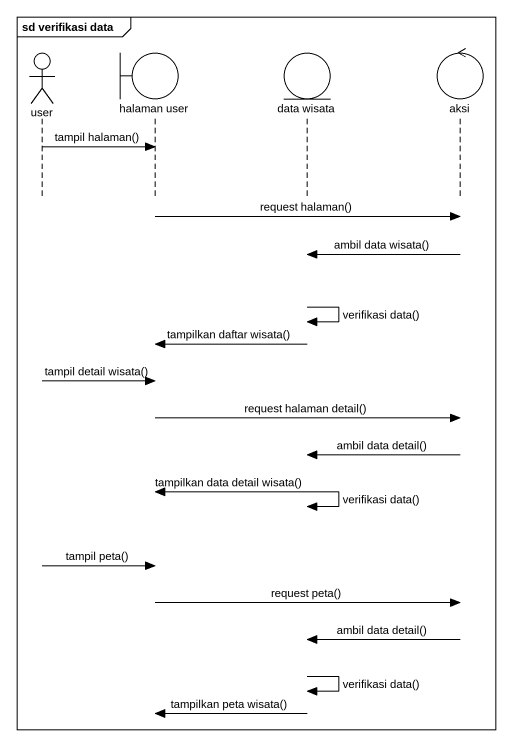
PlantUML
@startuml
mainframe sd verifikasi data
hide footbox
actor user
boundary "halaman user" as halaman_user
entity "data wisata" as data_wisata
control aksi

user -> halaman_user : tampil halaman()
halaman_user -> aksi : request halaman()
aksi -> data_wisata : ambil data wisata()
data_wisata -> data_wisata : verifikasi data()
data_wisata -> halaman_user : tampilkan daftar wisata()
user -> halaman_user : tampil detail wisata()
halaman_user -> aksi : request halaman detail()
aksi -> data_wisata : ambil data detail()
data_wisata -> data_wisata : verifikasi data()
data_wisata -> halaman_user : tampilkan data detail wisata()
user -> halaman_user : tampil peta()
halaman_user -> aksi : request peta()
aksi -> data_wisata : ambil data detail()
data_wisata -> data_wisata : verifikasi data()
data_wisata -> halaman_user : tampilkan peta wisata()
@enduml
